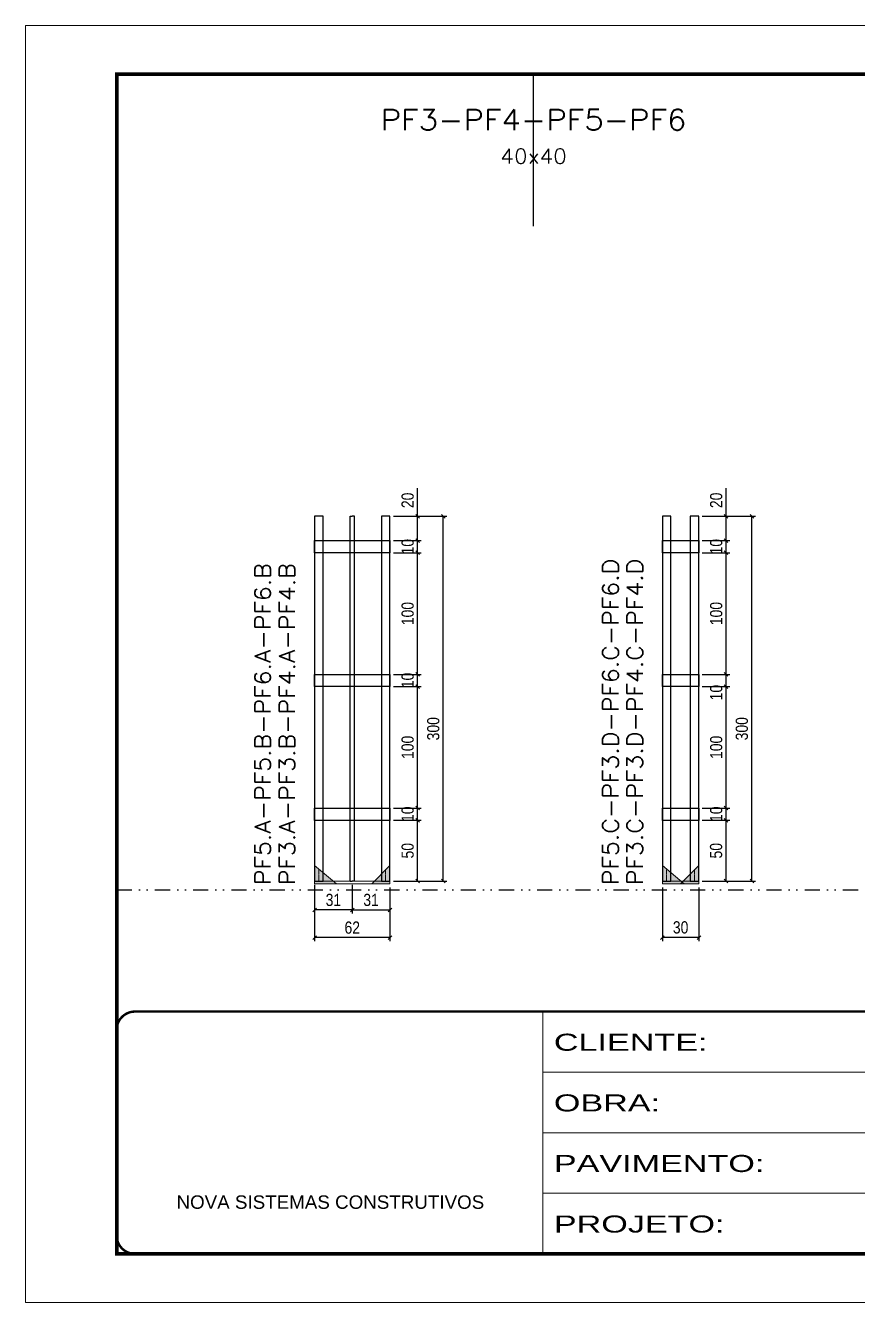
# Model space of a CAD drawing. Extents: x 14400 to 20667, y -21631 to 6985.
# Drawn here: x 16012 to 16697, y 1340 to 2390 of the extents above; entities that cross this region are included whole.
import ezdxf
from ezdxf.enums import TextEntityAlignment as Align

# ---------------------------------------------------------------- set-up
doc = ezdxf.new("R2010")
doc.units = 0
for name, pattern in [('CONTINUO', [0]), ('DASHED', [0.75, 0.5, -0.25]), ('DIVIDE2', [0.625, 0.25, -0.125, 0, -0.125, 0, -0.125]), ('HIDDEN', [0.375, 0.25, -0.125])]:
    doc.linetypes.add(name, pattern=pattern)
for name, color, linetype in [('COTA', 241, 'Continuous'), ('Nível', 160, 'Continuous'), ('SARR_2.2x10', 60, 'Continuous'), ('SARR_3.5x7', 81, 'Continuous'), ('SARR_7x7', 40, 'Continuous'), ('Texto de Titulo', 7, 'Continuous'), ('Texto Qtd Sarr', 242, 'Continuous')]:
    doc.layers.add(name, color=color, linetype=linetype)
for name, color, linetype, lineweight in [('Folhas', 255, 'Continuous', 9), ('Madeira', 126, 'Continuous', 18), ('Sarr 2.2x7', 40, 'Continuous', 9), ('SARRAFO DE PRESSAO', 251, 'DASHED', 9), ('Texto Seção', 7, 'Continuous', 15)]:
    doc.layers.add(name, color=color, linetype=linetype, lineweight=lineweight)
doc.styles.add('ARIAL', font='arial.ttf')
doc.styles.add('COTA TECNICA', font='techl___.ttf', dxfattribs={"height": 10})
doc.styles.add('REGUA-120', font='ROMANS.shx', dxfattribs={"height": 15})
doc.styles.add('ROMANS', font='romans.shx')
doc.styles.add('Tecnologia', font='')
doc.styles.get('Tecnologia').set_extended_font_data('Forgotten Futurist')
doc.dimstyles.new('PAINEL', dxfattribs={"dimtxt": 10, "dimasz": 3, "dimexe": 3, "dimexo": 3, "dimgap": 3, "dimtad": 1, "dimdec": 1, "dimzin": 12, "dimdsep": 46, "dimtxsty": 'COTA TECNICA', "dimblk1": 'OBLIQUE', "dimblk2": 'OBLIQUE', "dimsah": 1, "dimcen": 0.9, "dimclrd": 4, "dimclre": 4, "dimclrt": 240, "dimadec": 1, "dimazin": 3, "dimtfac": 1, "dimtdec": 1, "dimtmove": 0, "dimatfit": 3, "dimfxl": 1, "dimtolj": 1, "dimtzin": 12, "dimarcsym": 0})

# ---------------------------------------------------------------- blocks, each defined once
blk = doc.blocks.new('9999999999')
at = {"color": 30, "linetype": 'CONTINUO'}
for p, q in [((98564.6, 34230.2), (98564.6, 34429.4)), ((98564.6, 34379.6), (99584, 34379.6)), ((98564.6, 34329.8), (99488, 34329.8)), ((98564.6, 34280), (99488, 34280))]:
    blk.add_line(p, q, dxfattribs=at)
at = {"color": 30, "linetype": 'CONTINUO', "const_width": 2}
blk.add_lwpolyline([(99584, 34230.2), (99584, 34414.4, 0.414214), (99569, 34429.4), (98229, 34429.4, 0.414214), (98214, 34414.4), (98214, 34245.2, 0.414214), (98229, 34230.2), (99584, 34230.2)], format="xyb", dxfattribs=at)
at = {"layer": 'Folhas'}
blk.add_lwpolyline([(98139, 34190.2), (99624, 34190.2), (99624, 35240.2), (98139, 35240.2)], close=True, dxfattribs=at)
at = {"layer": 'Folhas', "color": 30, "const_width": 3}
blk.add_lwpolyline([(98214, 34230.2), (99584, 34230.2), (99584, 35200.2), (98214, 35200.2)], close=True, dxfattribs=at)
at = {"color": 7, "linetype": 'Continuous', "ltscale": 5, "style": 'ARIAL'}
blk.add_text('NOVA SISTEMAS CONSTRUTIVOS', height=11.059, dxfattribs=at).set_placement((98263.2, 34267.2))
at = {"layer": 'Folhas', "color": 7, "style": 'Tecnologia', "width": 1.5}
for s, p in [('CLIENTE:', (98573.7, 34397.2)), ('OBRA:', (98573.7, 34347.3)), ('PAVIMENTO:', (98573.7, 34297.5)), ('PROJETO:', (98573.7, 34247.7))]:
    blk.add_text(s, height=14, dxfattribs=at).set_placement(p)
blk = doc.blocks.new('_Oblique')
at = {"color": 0, "linetype": 'ByBlock', "lineweight": -2}
blk.add_line((-0.5, -0.5), (0.5, 0.5), dxfattribs=at)
blk = doc.blocks.new('*D1262')
at = {"layer": 'COTA', "color": 4, "lineweight": -2, "transparency": 16777216}
for p, q in [((16249.8, 1683.9), (16249.8, 1660.2)), ((16280.8, 1683.9), (16280.8, 1660.2)), ((16280.8, 1663.2), (16249.8, 1663.2))]:
    blk.add_line(p, q, dxfattribs=at)
at = {"layer": 'Defpoints', "color": 0, "transparency": 16777216}
for p in [(16249.8, 1686.9), (16280.8, 1686.9), (16249.8, 1663.2)]:
    blk.add_point(p, dxfattribs=at)
at = {"layer": 'COTA', "color": 4, "lineweight": -2, "transparency": 16777216, "xscale": 3, "yscale": 3, "zscale": 3, "rotation": 180}
blk.add_blockref('_Oblique', (16249.8, 1663.2), dxfattribs=at)
at = {"layer": 'COTA', "color": 4, "lineweight": -2, "transparency": 16777216, "xscale": 3, "yscale": 3, "zscale": 3}
blk.add_blockref('_Oblique', (16280.8, 1663.2), dxfattribs=at)
at = {"layer": 'COTA', "color": 240, "transparency": 16777216, "insert": (16265.3, 1671.4), "char_height": 10, "attachment_point": 5, "style": 'COTA TECNICA'}
blk.add_mtext('\\A1;31', dxfattribs=at)
blk = doc.blocks.new('*D1263')
at = {"layer": 'COTA', "color": 4, "lineweight": -2, "transparency": 16777216}
for p, q in [((16280.8, 1683.9), (16280.8, 1660.2)), ((16311.8, 1681.7), (16311.8, 1660.2)), ((16280.8, 1663.2), (16311.8, 1663.2))]:
    blk.add_line(p, q, dxfattribs=at)
at = {"layer": 'Defpoints', "color": 0, "transparency": 16777216}
for p in [(16280.8, 1686.9), (16311.8, 1684.7), (16311.8, 1663.2)]:
    blk.add_point(p, dxfattribs=at)
at = {"layer": 'COTA', "color": 4, "lineweight": -2, "transparency": 16777216, "xscale": 3, "yscale": 3, "zscale": 3, "rotation": 180}
blk.add_blockref('_Oblique', (16280.8, 1663.2), dxfattribs=at)
at = {"layer": 'COTA', "color": 4, "lineweight": -2, "transparency": 16777216, "xscale": 3, "yscale": 3, "zscale": 3}
blk.add_blockref('_Oblique', (16311.8, 1663.2), dxfattribs=at)
at = {"layer": 'COTA', "color": 240, "transparency": 16777216, "insert": (16296.3, 1671.4), "char_height": 10, "attachment_point": 5, "style": 'COTA TECNICA'}
blk.add_mtext('\\A1;31', dxfattribs=at)
blk = doc.blocks.new('*D1264')
at = {"layer": 'COTA', "color": 4, "lineweight": -2, "transparency": 16777216}
for p, q in [((16249.8, 1681.7), (16249.8, 1637.5)), ((16311.8, 1681.7), (16311.8, 1637.5)), ((16311.8, 1640.5), (16249.8, 1640.5))]:
    blk.add_line(p, q, dxfattribs=at)
at = {"layer": 'Defpoints', "color": 0, "transparency": 16777216}
for p in [(16249.8, 1684.7), (16311.8, 1684.7), (16249.8, 1640.5)]:
    blk.add_point(p, dxfattribs=at)
at = {"layer": 'COTA', "color": 4, "lineweight": -2, "transparency": 16777216, "xscale": 3, "yscale": 3, "zscale": 3, "rotation": 180}
blk.add_blockref('_Oblique', (16249.8, 1640.5), dxfattribs=at)
at = {"layer": 'COTA', "color": 4, "lineweight": -2, "transparency": 16777216, "xscale": 3, "yscale": 3, "zscale": 3}
blk.add_blockref('_Oblique', (16311.8, 1640.5), dxfattribs=at)
at = {"layer": 'COTA', "color": 240, "transparency": 16777216, "insert": (16280.8, 1648.6), "char_height": 10, "attachment_point": 5, "style": 'COTA TECNICA'}
blk.add_mtext('\\A1;62', dxfattribs=at)
blk = doc.blocks.new('*D1265')
at = {"layer": 'COTA', "color": 4, "lineweight": -2, "transparency": 16777216}
for p, q in [((16314.8, 1736.9), (16337.5, 1736.9)), ((16334.5, 1686.9), (16334.5, 1736.9)), ((16314.8, 1686.9), (16337.5, 1686.9))]:
    blk.add_line(p, q, dxfattribs=at)
at = {"layer": 'Defpoints', "color": 0, "transparency": 16777216}
for p in [(16311.8, 1736.9), (16334.5, 1736.9), (16311.8, 1686.9)]:
    blk.add_point(p, dxfattribs=at)
at = {"layer": 'COTA', "color": 4, "lineweight": -2, "transparency": 16777216, "xscale": 3, "yscale": 3, "zscale": 3}
for p, rotation in [((16334.5, 1736.9), 90), ((16334.5, 1686.9), 270)]:
    blk.add_blockref('_Oblique', p, dxfattribs=dict(at, rotation=rotation))
at = {"layer": 'COTA', "color": 240, "transparency": 16777216, "insert": (16326.4, 1711.9), "char_height": 10, "attachment_point": 5, "rotation": 90, "style": 'COTA TECNICA'}
blk.add_mtext('\\A1;50', dxfattribs=at)
blk = doc.blocks.new('*D1266')
at = {"layer": 'COTA', "color": 4, "lineweight": -2, "transparency": 16777216}
for p, q in [((16314.8, 1746.9), (16337.5, 1746.9)), ((16334.5, 1736.9), (16334.5, 1746.9)), ((16314.8, 1736.9), (16337.5, 1736.9))]:
    blk.add_line(p, q, dxfattribs=at)
at = {"layer": 'Defpoints', "color": 0, "transparency": 16777216}
for p in [(16311.8, 1746.9), (16334.5, 1746.9), (16311.8, 1736.9)]:
    blk.add_point(p, dxfattribs=at)
at = {"layer": 'COTA', "color": 4, "lineweight": -2, "transparency": 16777216, "xscale": 3, "yscale": 3, "zscale": 3}
for p, rotation in [((16334.5, 1746.9), 90), ((16334.5, 1736.9), 270)]:
    blk.add_blockref('_Oblique', p, dxfattribs=dict(at, rotation=rotation))
at = {"layer": 'COTA', "color": 240, "transparency": 16777216, "insert": (16326.4, 1741.9), "char_height": 10, "attachment_point": 5, "rotation": 90, "style": 'COTA TECNICA'}
blk.add_mtext('\\A1;10', dxfattribs=at)
blk = doc.blocks.new('*D1267')
at = {"layer": 'COTA', "color": 4, "lineweight": -2, "transparency": 16777216}
for p, q in [((16314.8, 1846.9), (16337.5, 1846.9)), ((16334.5, 1746.9), (16334.5, 1846.9)), ((16314.8, 1746.9), (16337.5, 1746.9))]:
    blk.add_line(p, q, dxfattribs=at)
at = {"layer": 'Defpoints', "color": 0, "transparency": 16777216}
for p in [(16311.8, 1846.9), (16334.5, 1846.9), (16311.8, 1746.9)]:
    blk.add_point(p, dxfattribs=at)
at = {"layer": 'COTA', "color": 4, "lineweight": -2, "transparency": 16777216, "xscale": 3, "yscale": 3, "zscale": 3}
for p, rotation in [((16334.5, 1846.9), 90), ((16334.5, 1746.9), 270)]:
    blk.add_blockref('_Oblique', p, dxfattribs=dict(at, rotation=rotation))
at = {"layer": 'COTA', "color": 240, "transparency": 16777216, "insert": (16326.4, 1796.9), "char_height": 10, "attachment_point": 5, "rotation": 90, "style": 'COTA TECNICA'}
blk.add_mtext('\\A1;100', dxfattribs=at)
blk = doc.blocks.new('*D1268')
at = {"layer": 'COTA', "color": 4, "lineweight": -2, "transparency": 16777216}
for p, q in [((16314.8, 1856.9), (16337.5, 1856.9)), ((16334.5, 1846.9), (16334.5, 1856.9)), ((16314.8, 1846.9), (16337.5, 1846.9))]:
    blk.add_line(p, q, dxfattribs=at)
at = {"layer": 'Defpoints', "color": 0, "transparency": 16777216}
for p in [(16311.8, 1856.9), (16334.5, 1856.9), (16311.8, 1846.9)]:
    blk.add_point(p, dxfattribs=at)
at = {"layer": 'COTA', "color": 4, "lineweight": -2, "transparency": 16777216, "xscale": 3, "yscale": 3, "zscale": 3}
for p, rotation in [((16334.5, 1856.9), 90), ((16334.5, 1846.9), 270)]:
    blk.add_blockref('_Oblique', p, dxfattribs=dict(at, rotation=rotation))
at = {"layer": 'COTA', "color": 240, "transparency": 16777216, "insert": (16326.4, 1851.9), "char_height": 10, "attachment_point": 5, "rotation": 90, "style": 'COTA TECNICA'}
blk.add_mtext('\\A1;10', dxfattribs=at)
blk = doc.blocks.new('*D1269')
at = {"layer": 'COTA', "color": 4, "lineweight": -2, "transparency": 16777216}
for p, q in [((16314.8, 1986.9), (16358.7, 1986.9)), ((16355.7, 1686.9), (16355.7, 1986.9)), ((16314.8, 1686.9), (16358.7, 1686.9))]:
    blk.add_line(p, q, dxfattribs=at)
at = {"layer": 'Defpoints', "color": 0, "transparency": 16777216}
for p in [(16311.8, 1986.9), (16355.7, 1986.9), (16311.8, 1686.9)]:
    blk.add_point(p, dxfattribs=at)
at = {"layer": 'COTA', "color": 4, "lineweight": -2, "transparency": 16777216, "xscale": 3, "yscale": 3, "zscale": 3}
for p, rotation in [((16355.7, 1986.9), 90), ((16355.7, 1686.9), 270)]:
    blk.add_blockref('_Oblique', p, dxfattribs=dict(at, rotation=rotation))
at = {"layer": 'COTA', "color": 240, "transparency": 16777216, "insert": (16347.5, 1812.2), "char_height": 10, "attachment_point": 5, "rotation": 90, "style": 'COTA TECNICA'}
blk.add_mtext('\\A1;300', dxfattribs=at)
blk = doc.blocks.new('*D1271')
at = {"layer": 'COTA', "color": 4, "lineweight": -2, "transparency": 16777216}
for p, q in [((16536, 1681.7), (16536, 1637.5)), ((16566, 1681.7), (16566, 1637.5)), ((16566, 1640.5), (16536, 1640.5))]:
    blk.add_line(p, q, dxfattribs=at)
at = {"layer": 'Defpoints', "color": 0, "transparency": 16777216}
for p in [(16536, 1684.7), (16566, 1684.7), (16536, 1640.5)]:
    blk.add_point(p, dxfattribs=at)
at = {"layer": 'COTA', "color": 4, "lineweight": -2, "transparency": 16777216, "xscale": 3, "yscale": 3, "zscale": 3, "rotation": 180}
blk.add_blockref('_Oblique', (16536, 1640.5), dxfattribs=at)
at = {"layer": 'COTA', "color": 4, "lineweight": -2, "transparency": 16777216, "xscale": 3, "yscale": 3, "zscale": 3}
blk.add_blockref('_Oblique', (16566, 1640.5), dxfattribs=at)
at = {"layer": 'COTA', "color": 240, "transparency": 16777216, "insert": (16551, 1648.8), "char_height": 10, "attachment_point": 5, "style": 'COTA TECNICA'}
blk.add_mtext('\\A1;30', dxfattribs=at)
blk = doc.blocks.new('*D1272')
at = {"layer": 'COTA', "color": 4, "lineweight": -2, "transparency": 16777216}
for p, q in [((16568.7, 1736.9), (16591.4, 1736.9)), ((16588.4, 1686.9), (16588.4, 1736.9)), ((16568.7, 1686.9), (16591.4, 1686.9))]:
    blk.add_line(p, q, dxfattribs=at)
at = {"layer": 'Defpoints', "color": 0, "transparency": 16777216}
for p in [(16565.7, 1736.9), (16588.4, 1736.9), (16565.7, 1686.9)]:
    blk.add_point(p, dxfattribs=at)
at = {"layer": 'COTA', "color": 4, "lineweight": -2, "transparency": 16777216, "xscale": 3, "yscale": 3, "zscale": 3}
for p, rotation in [((16588.4, 1736.9), 90), ((16588.4, 1686.9), 270)]:
    blk.add_blockref('_Oblique', p, dxfattribs=dict(at, rotation=rotation))
at = {"layer": 'COTA', "color": 240, "transparency": 16777216, "insert": (16580.2, 1711.9), "char_height": 10, "attachment_point": 5, "rotation": 90, "style": 'COTA TECNICA'}
blk.add_mtext('\\A1;50', dxfattribs=at)
blk = doc.blocks.new('*D1273')
at = {"layer": 'COTA', "color": 4, "lineweight": -2, "transparency": 16777216}
for p, q in [((16568.7, 1746.9), (16591.4, 1746.9)), ((16588.4, 1736.9), (16588.4, 1746.9)), ((16568.7, 1736.9), (16591.4, 1736.9))]:
    blk.add_line(p, q, dxfattribs=at)
at = {"layer": 'Defpoints', "color": 0, "transparency": 16777216}
for p in [(16565.7, 1746.9), (16588.4, 1746.9), (16565.7, 1736.9)]:
    blk.add_point(p, dxfattribs=at)
at = {"layer": 'COTA', "color": 4, "lineweight": -2, "transparency": 16777216, "xscale": 3, "yscale": 3, "zscale": 3}
for p, rotation in [((16588.4, 1746.9), 90), ((16588.4, 1736.9), 270)]:
    blk.add_blockref('_Oblique', p, dxfattribs=dict(at, rotation=rotation))
at = {"layer": 'COTA', "color": 240, "transparency": 16777216, "insert": (16580.3, 1741.9), "char_height": 10, "attachment_point": 5, "rotation": 90, "style": 'COTA TECNICA'}
blk.add_mtext('\\A1;10', dxfattribs=at)
blk = doc.blocks.new('*D1274')
at = {"layer": 'COTA', "color": 4, "lineweight": -2, "transparency": 16777216}
for p, q in [((16568.7, 1846.9), (16591.4, 1846.9)), ((16588.4, 1746.9), (16588.4, 1846.9)), ((16568.7, 1746.9), (16591.4, 1746.9))]:
    blk.add_line(p, q, dxfattribs=at)
at = {"layer": 'Defpoints', "color": 0, "transparency": 16777216}
for p in [(16565.7, 1846.9), (16588.4, 1846.9), (16565.7, 1746.9)]:
    blk.add_point(p, dxfattribs=at)
at = {"layer": 'COTA', "color": 4, "lineweight": -2, "transparency": 16777216, "xscale": 3, "yscale": 3, "zscale": 3}
for p, rotation in [((16588.4, 1846.9), 90), ((16588.4, 1746.9), 270)]:
    blk.add_blockref('_Oblique', p, dxfattribs=dict(at, rotation=rotation))
at = {"layer": 'COTA', "color": 240, "transparency": 16777216, "insert": (16580.3, 1796.9), "char_height": 10, "attachment_point": 5, "rotation": 90, "style": 'COTA TECNICA'}
blk.add_mtext('\\A1;100', dxfattribs=at)
blk = doc.blocks.new('*D1275')
at = {"layer": 'COTA', "color": 4, "lineweight": -2, "transparency": 16777216}
for p, q in [((16568.7, 1856.9), (16591.4, 1856.9)), ((16588.4, 1846.9), (16588.4, 1856.9)), ((16568.7, 1846.9), (16591.4, 1846.9))]:
    blk.add_line(p, q, dxfattribs=at)
at = {"layer": 'Defpoints', "color": 0, "transparency": 16777216}
for p in [(16565.7, 1856.9), (16588.4, 1856.9), (16565.7, 1846.9)]:
    blk.add_point(p, dxfattribs=at)
at = {"layer": 'COTA', "color": 4, "lineweight": -2, "transparency": 16777216, "xscale": 3, "yscale": 3, "zscale": 3}
for p, rotation in [((16588.4, 1856.9), 90), ((16588.4, 1846.9), 270)]:
    blk.add_blockref('_Oblique', p, dxfattribs=dict(at, rotation=rotation))
at = {"layer": 'COTA', "color": 240, "transparency": 16777216, "insert": (16580.3, 1841.9), "char_height": 10, "attachment_point": 5, "rotation": 90, "style": 'COTA TECNICA'}
blk.add_mtext('\\A1;10', dxfattribs=at)
blk = doc.blocks.new('*D1276')
at = {"layer": 'COTA', "color": 4, "lineweight": -2, "transparency": 16777216}
for p, q in [((16568.7, 1986.9), (16612.6, 1986.9)), ((16609.6, 1686.9), (16609.6, 1986.9)), ((16568.7, 1686.9), (16612.6, 1686.9))]:
    blk.add_line(p, q, dxfattribs=at)
at = {"layer": 'Defpoints', "color": 0, "transparency": 16777216}
for p in [(16565.7, 1986.9), (16609.6, 1986.9), (16565.7, 1686.9)]:
    blk.add_point(p, dxfattribs=at)
at = {"layer": 'COTA', "color": 4, "lineweight": -2, "transparency": 16777216, "xscale": 3, "yscale": 3, "zscale": 3}
for p, rotation in [((16609.6, 1986.9), 90), ((16609.6, 1686.9), 270)]:
    blk.add_blockref('_Oblique', p, dxfattribs=dict(at, rotation=rotation))
at = {"layer": 'COTA', "color": 240, "transparency": 16777216, "insert": (16601.4, 1812.2), "char_height": 10, "attachment_point": 5, "rotation": 90, "style": 'COTA TECNICA'}
blk.add_mtext('\\A1;300', dxfattribs=at)
blk = doc.blocks.new('*D1277')
at = {"layer": 'COTA', "color": 4, "lineweight": -2, "transparency": 16777216}
for p, q in [((16568.7, 1966.9), (16591.4, 1966.9)), ((16588.4, 1956.9), (16588.4, 1966.9)), ((16568.7, 1956.9), (16591.4, 1956.9))]:
    blk.add_line(p, q, dxfattribs=at)
at = {"layer": 'Defpoints', "color": 0, "transparency": 16777216}
for p in [(16565.7, 1966.9), (16588.4, 1966.9), (16565.7, 1956.9)]:
    blk.add_point(p, dxfattribs=at)
at = {"layer": 'COTA', "color": 4, "lineweight": -2, "transparency": 16777216, "xscale": 3, "yscale": 3, "zscale": 3}
for p, rotation in [((16588.4, 1966.9), 90), ((16588.4, 1956.9), 270)]:
    blk.add_blockref('_Oblique', p, dxfattribs=dict(at, rotation=rotation))
at = {"layer": 'COTA', "color": 240, "transparency": 16777216, "insert": (16580.3, 1961.9), "char_height": 10, "attachment_point": 5, "rotation": 90, "style": 'COTA TECNICA'}
blk.add_mtext('\\A1;10', dxfattribs=at)
blk = doc.blocks.new('*D1278')
at = {"layer": 'COTA', "color": 4, "lineweight": -2, "transparency": 16777216}
for p, q in [((16569, 1956.9), (16591.4, 1956.9)), ((16588.4, 1856.9), (16588.4, 1956.9)), ((16569, 1856.9), (16591.4, 1856.9))]:
    blk.add_line(p, q, dxfattribs=at)
at = {"layer": 'Defpoints', "color": 0, "transparency": 16777216}
for p in [(16566, 1956.9), (16588.4, 1956.9), (16566, 1856.9)]:
    blk.add_point(p, dxfattribs=at)
at = {"layer": 'COTA', "color": 4, "lineweight": -2, "transparency": 16777216, "xscale": 3, "yscale": 3, "zscale": 3}
for p, rotation in [((16588.4, 1956.9), 90), ((16588.4, 1856.9), 270)]:
    blk.add_blockref('_Oblique', p, dxfattribs=dict(at, rotation=rotation))
at = {"layer": 'COTA', "color": 240, "transparency": 16777216, "insert": (16580.3, 1906.9), "char_height": 10, "attachment_point": 5, "rotation": 90, "style": 'COTA TECNICA'}
blk.add_mtext('\\A1;100', dxfattribs=at)
blk = doc.blocks.new('*D1270')
at = {"layer": 'COTA', "color": 4, "lineweight": -2, "transparency": 16777216}
for p, q in [((16314.8, 1966.9), (16337.5, 1966.9)), ((16334.5, 1956.9), (16334.5, 1966.9)), ((16314.8, 1956.9), (16337.5, 1956.9))]:
    blk.add_line(p, q, dxfattribs=at)
at = {"layer": 'Defpoints', "color": 0, "transparency": 16777216}
for p in [(16311.8, 1966.9), (16334.5, 1966.9), (16311.8, 1956.9)]:
    blk.add_point(p, dxfattribs=at)
at = {"layer": 'COTA', "color": 4, "lineweight": -2, "transparency": 16777216, "xscale": 3, "yscale": 3, "zscale": 3}
for p, rotation in [((16334.5, 1966.9), 90), ((16334.5, 1956.9), 270)]:
    blk.add_blockref('_Oblique', p, dxfattribs=dict(at, rotation=rotation))
at = {"layer": 'COTA', "color": 240, "transparency": 16777216, "insert": (16326.4, 1961.9), "char_height": 10, "attachment_point": 5, "rotation": 90, "style": 'COTA TECNICA'}
blk.add_mtext('\\A1;10', dxfattribs=at)
blk = doc.blocks.new('titulo1')
at = {"layer": 'Defpoints', "color": 252, "linetype": 'HIDDEN', "ltscale": 2}
blk.add_line((0, 0), (0, 125), dxfattribs=at)
at = {"layer": 'Defpoints', "style": 'ROMANS', "oblique": 15}
blk.add_attdef('FOLHA', text='', height=10, dxfattribs=at).set_placement((0, 15.6), align=Align.MIDDLE_CENTER)
at = {"layer": 'Texto Qtd Sarr', "color": 3, "style": 'ROMANS', "oblique": 15}
for tag, height, p in [('TITULO', 17, (0, 71.4)), ('SEÇÃO', 12, (0, 41.5))]:
    blk.add_attdef(tag, text='', height=height, dxfattribs=at).set_placement(p, align=Align.MIDDLE_CENTER)
blk = doc.blocks.new('*D1279')
at = {"layer": 'COTA', "color": 4, "lineweight": -2, "transparency": 16777216}
for p, q in [((16314.8, 1956.9), (16337.5, 1956.9)), ((16334.5, 1856.9), (16334.5, 1956.9)), ((16314.8, 1856.9), (16337.5, 1856.9))]:
    blk.add_line(p, q, dxfattribs=at)
at = {"layer": 'Defpoints', "color": 0, "transparency": 16777216}
for p in [(16311.8, 1956.9), (16334.5, 1956.9), (16311.8, 1856.9)]:
    blk.add_point(p, dxfattribs=at)
at = {"layer": 'COTA', "color": 4, "lineweight": -2, "transparency": 16777216, "xscale": 3, "yscale": 3, "zscale": 3}
for p, rotation in [((16334.5, 1956.9), 90), ((16334.5, 1856.9), 270)]:
    blk.add_blockref('_Oblique', p, dxfattribs=dict(at, rotation=rotation))
at = {"layer": 'COTA', "color": 240, "transparency": 16777216, "insert": (16326.4, 1906.9), "char_height": 10, "attachment_point": 5, "rotation": 90, "style": 'COTA TECNICA'}
blk.add_mtext('\\A1;100', dxfattribs=at)
blk = doc.blocks.new('*D1280')
at = {"layer": 'COTA', "color": 4, "lineweight": -2, "transparency": 16777216}
for p, q in [((16588.4, 1986.9), (16588.4, 2010.1)), ((16569, 1986.9), (16591.4, 1986.9)), ((16588.4, 1966.9), (16588.4, 1986.9)), ((16569, 1966.9), (16591.4, 1966.9))]:
    blk.add_line(p, q, dxfattribs=at)
at = {"layer": 'Defpoints', "color": 0, "transparency": 16777216}
for p in [(16566, 1986.9), (16588.4, 1986.9), (16566, 1966.9)]:
    blk.add_point(p, dxfattribs=at)
at = {"layer": 'COTA', "color": 4, "lineweight": -2, "transparency": 16777216, "xscale": 3, "yscale": 3, "zscale": 3}
for p, rotation in [((16588.4, 1986.9), 90), ((16588.4, 1966.9), 270)]:
    blk.add_blockref('_Oblique', p, dxfattribs=dict(at, rotation=rotation))
at = {"layer": 'COTA', "color": 240, "transparency": 16777216, "insert": (16580.3, 2000), "char_height": 10, "attachment_point": 5, "rotation": 90, "style": 'COTA TECNICA'}
blk.add_mtext('\\A1;20', dxfattribs=at)
blk = doc.blocks.new('*D1281')
at = {"layer": 'COTA', "color": 4, "lineweight": -2, "transparency": 16777216}
for p, q in [((16334.5, 1986.9), (16334.5, 2010.1)), ((16314.8, 1986.9), (16337.5, 1986.9)), ((16334.5, 1966.9), (16334.5, 1986.9)), ((16314.8, 1966.9), (16337.5, 1966.9))]:
    blk.add_line(p, q, dxfattribs=at)
at = {"layer": 'Defpoints', "color": 0, "transparency": 16777216}
for p in [(16311.8, 1986.9), (16334.5, 1986.9), (16311.8, 1966.9)]:
    blk.add_point(p, dxfattribs=at)
at = {"layer": 'COTA', "color": 4, "lineweight": -2, "transparency": 16777216, "xscale": 3, "yscale": 3, "zscale": 3}
for p, rotation in [((16334.5, 1986.9), 90), ((16334.5, 1966.9), 270)]:
    blk.add_blockref('_Oblique', p, dxfattribs=dict(at, rotation=rotation))
at = {"layer": 'COTA', "color": 240, "transparency": 16777216, "insert": (16326.4, 2000), "char_height": 10, "attachment_point": 5, "rotation": 90, "style": 'COTA TECNICA'}
blk.add_mtext('\\A1;20', dxfattribs=at)

msp = doc.modelspace()

# ---------------------------------------------------------------- hatches: boundary and pattern name
at = {"layer": 'Madeira'}
h = msp.add_hatch(color=252, dxfattribs=at)
h.dxf.hatch_style = 2
h.paths.add_polyline_path([(16249.78, 1699.71), (16249.78, 1684.71), (16267.78, 1684.71)])
h = msp.add_hatch(color=252, dxfattribs=at)
h.dxf.hatch_style = 2
h.paths.add_polyline_path([(16311.78, 1699.71), (16311.78, 1684.71), (16296.78, 1684.71)])
h = msp.add_hatch(color=252, dxfattribs=at)
h.dxf.hatch_style = 2
h.paths.add_polyline_path([(16535.95, 1699.71), (16535.95, 1684.71), (16553.95, 1684.71)])
h = msp.add_hatch(color=252, dxfattribs=at)
h.dxf.hatch_style = 2
h.paths.add_polyline_path([(16565.95, 1699.71), (16565.95, 1684.71), (16550.95, 1684.71)])

# ---------------------------------------------------------------- linework, layer by layer
at = {"layer": 'Madeira', "color": 1, "linetype": 'HIDDEN'}
for p, q in [((16253.28, 1696.21), (16253.28, 1686.91)), ((16253.28, 1696.21), (16253.28, 1686.91)), ((16256.78, 1692.71), (16256.78, 1686.91)), ((16308.28, 1696.21), (16308.28, 1686.91)), ((16308.28, 1696.21), (16308.28, 1686.91)), ((16539.45, 1696.21), (16539.45, 1686.91)), ((16539.45, 1696.21), (16539.45, 1686.91)), ((16542.95, 1692.71), (16542.95, 1686.91)), ((16562.45, 1696.21), (16562.45, 1686.91)), ((16562.45, 1696.21), (16562.45, 1686.91)), ((16259.62, 1686.91), (16249.78, 1686.91)), ((16259.62, 1686.91), (16249.78, 1686.91)), ((16265.58, 1686.91), (16249.78, 1686.91)), ((16298.98, 1686.91), (16311.78, 1686.91)), ((16301.95, 1686.91), (16311.78, 1686.91)), ((16301.95, 1686.91), (16311.78, 1686.91)), ((16545.79, 1686.91), (16535.95, 1686.91)), ((16545.79, 1686.91), (16535.95, 1686.91)), ((16551.75, 1686.91), (16535.95, 1686.91)), ((16553.15, 1686.91), (16565.95, 1686.91)), ((16556.12, 1686.91), (16565.95, 1686.91)), ((16556.12, 1686.91), (16565.95, 1686.91))]:
    msp.add_line(p, q, dxfattribs=at)
at = {"layer": 'Madeira'}
for p, q in [((16249.78, 1686.91), (16249.78, 1684.71)), ((16249.78, 1686.91), (16249.78, 1684.71)), ((16249.78, 1686.91), (16249.78, 1684.71)), ((16535.95, 1686.91), (16535.95, 1684.71)), ((16535.95, 1686.91), (16535.95, 1684.71)), ((16535.95, 1686.91), (16535.95, 1684.71))]:
    msp.add_line(p, q, dxfattribs=at)
at = {"layer": 'Madeira', "color": 0}
for points in [[(16249.78, 1699.71), (16249.78, 1684.71), (16267.78, 1684.71), (16249.78, 1699.71)], [(16311.78, 1699.71), (16311.78, 1684.71), (16296.78, 1684.71), (16311.78, 1699.71)], [(16535.95, 1699.71), (16535.95, 1684.71), (16553.95, 1684.71), (16535.95, 1699.71)], [(16565.95, 1699.71), (16565.95, 1684.71), (16550.95, 1684.71), (16565.95, 1699.71)]]:
    msp.add_lwpolyline(points, dxfattribs=at)
at = {"layer": 'Nível', "color": 4, "linetype": 'DIVIDE2', "ltscale": 50}
msp.add_line((16086.97, 1679.71), (17456.97, 1679.71), dxfattribs=at)
at = {"layer": 'Sarr 2.2x7'}
for points in [[(16311.78, 1686.91), (16249.78, 1686.91), (16249.78, 1684.71), (16311.78, 1684.71)], [(16565.95, 1686.91), (16535.95, 1686.91), (16535.95, 1684.71), (16565.95, 1684.71)]]:
    msp.add_lwpolyline(points, close=True, dxfattribs=at)
at = {"layer": 'SARR_2.2x10'}
for points in [[(16249.78, 1966.88), (16311.78, 1966.88), (16311.78, 1956.88), (16249.78, 1956.88)], [(16535.95, 1966.88), (16565.95, 1966.88), (16565.95, 1956.88), (16535.95, 1956.88)], [(16249.78, 1856.87), (16311.78, 1856.87), (16311.78, 1846.87), (16249.78, 1846.87)], [(16535.95, 1856.87), (16565.95, 1856.87), (16565.95, 1846.87), (16535.95, 1846.87)], [(16249.78, 1746.87), (16311.78, 1746.87), (16311.78, 1736.87), (16249.78, 1736.87)], [(16535.95, 1746.87), (16565.95, 1746.87), (16565.95, 1736.87), (16535.95, 1736.87)]]:
    msp.add_lwpolyline(points, close=True, dxfattribs=at)
at = {"layer": 'SARR_3.5x7'}
for p, q in [((16279.03, 1686.91), (16279.03, 1986.87)), ((16279.03, 1986.87), (16280.78, 1986.87)), ((16282.53, 1986.87), (16280.78, 1986.87)), ((16282.53, 1686.91), (16282.53, 1986.87)), ((16279.03, 1686.91), (16280.78, 1686.91)), ((16282.53, 1686.91), (16280.78, 1686.91))]:
    msp.add_line(p, q, dxfattribs=at)
at = {"layer": 'SARR_7x7'}
for points in [[(16249.78, 1686.91), (16256.78, 1686.91), (16256.78, 1986.87), (16249.78, 1986.87)], [(16304.78, 1686.91), (16311.78, 1686.91), (16311.78, 1986.88), (16304.78, 1986.88)], [(16535.95, 1686.91), (16542.95, 1686.91), (16542.95, 1986.88), (16535.95, 1986.88)], [(16558.95, 1686.91), (16565.95, 1686.91), (16565.95, 1986.88), (16558.95, 1986.88)]]:
    msp.add_lwpolyline(points, close=True, dxfattribs=at)

# ---------------------------------------------------------------- block references
at = {"layer": 'SARRAFO DE PRESSAO', "color": 6, "linetype": 'ByBlock'}
msp.add_blockref('9999999999', (-82127.01, -32849.78), dxfattribs=at)
at = {"layer": 'Texto Seção'}
ref = msp.add_blockref('titulo1', (16429.99, 2225.43), dxfattribs=at)
ref.add_attrib('TITULO', 'PF3-PF4-PF5-PF6', dxfattribs={"layer": 'Texto de Titulo', "color": 7, "height": 17, "style": 'ROMANS', "width": 1.1}).set_placement((16429.99, 2312.93), align=Align.MIDDLE_CENTER)
ref.add_attrib('SEÇÃO', '40x40', dxfattribs={"layer": 'Texto de Titulo', "color": 7, "height": 12, "style": 'ROMANS', "width": 1.1}).set_placement((16429.99, 2282.93), align=Align.MIDDLE_CENTER)

# ---------------------------------------------------------------- texts
at = {"layer": 'Texto Seção', "style": 'REGUA-120', "width": 1.1}
for s, p in [('PF5.A-PF5.B-PF6.A-PF6.B', (16213.64, 1683.6)), ('PF3.A-PF3.B-PF4.A-PF4.B', (16233.64, 1683.6)), ('PF5.C-PF3.D-PF6.C-PF6.D', (16499.81, 1683.6)), ('PF3.C-PF3.D-PF4.C-PF4.D', (16519.81, 1683.6))]:
    msp.add_text(s, height=13, rotation=90, dxfattribs=at).set_placement(p)

# ---------------------------------------------------------------- dimensions: what is measured, and where the dimension line sits
at = {"layer": 'COTA'}
for base, p1, p2, picture, middle in [((16334.48, 1986.88), (16311.78, 1966.88), (16311.78, 1986.88), '*D1281', (16326.38, 1999.98)), ((16588.36, 1986.88), (16565.95, 1966.88), (16565.95, 1986.88), '*D1280', (16580.25, 1999.98)), ((16334.48, 1956.88), (16311.78, 1856.87), (16311.78, 1956.88), '*D1279', (16326.38, 1906.87)), ((16588.36, 1956.91), (16565.95, 1856.87), (16565.95, 1956.91), '*D1278', (16580.25, 1906.89))]:
    dim = msp.add_linear_dim(base=base, p1=p1, p2=p2, angle=90, dimstyle='PAINEL', dxfattribs=at)
    dim.commit()
    dim.dimension.update_dxf_attribs({"geometry": picture, "text_midpoint": middle})
for base, p1, p2, picture, middle in [((16355.7, 1986.88), (16311.78, 1686.87), (16311.78, 1986.88), '*D1269', (16355.7, 1812.18)), ((16609.57, 1986.88), (16565.66, 1686.87), (16565.66, 1986.88), '*D1276', (16609.57, 1812.18)), ((16334.48, 1966.91), (16311.78, 1956.91), (16311.78, 1966.91), '*D1270', (16334.48, 1961.91)), ((16588.36, 1966.91), (16565.66, 1956.91), (16565.66, 1966.91), '*D1277', (16588.36, 1961.91)), ((16334.48, 1856.91), (16311.78, 1846.91), (16311.78, 1856.91), '*D1268', (16334.48, 1851.91)), ((16588.36, 1856.91), (16565.66, 1846.91), (16565.66, 1856.91), '*D1275', (16588.36, 1841.91)), ((16334.48, 1746.91), (16311.78, 1736.91), (16311.78, 1746.91), '*D1266', (16334.48, 1741.91)), ((16588.36, 1746.91), (16565.66, 1736.91), (16565.66, 1746.91), '*D1273', (16588.36, 1741.91))]:
    dim = msp.add_linear_dim(base=base, p1=p1, p2=p2, angle=90, dimstyle='PAINEL', override={"dimtmove": 1}, dxfattribs=at)
    dim.commit()
    dim.dimension.update_dxf_attribs({"geometry": picture, "text_midpoint": middle, "dimtype": 160})
for base, p1, p2, angle, picture, middle in [((16334.48, 1846.91), (16311.78, 1746.91), (16311.78, 1846.91), 90, '*D1267', (16326.38, 1796.91)), ((16588.36, 1846.91), (16565.66, 1746.91), (16565.66, 1846.91), 90, '*D1274', (16580.25, 1796.91)), ((16334.48, 1736.91), (16311.78, 1686.91), (16311.78, 1736.91), 90, '*D1265', (16326.37, 1711.91)), ((16588.36, 1736.91), (16565.66, 1686.91), (16565.66, 1736.91), 90, '*D1272', (16580.25, 1711.91)), ((16249.78, 1663.21), (16280.78, 1686.91), (16249.78, 1686.91), 180, '*D1262', (16265.28, 1671.43))]:
    dim = msp.add_linear_dim(base=base, p1=p1, p2=p2, angle=angle, dimstyle='PAINEL', override={"dimtmove": 1}, dxfattribs=at)
    dim.commit()
    dim.dimension.update_dxf_attribs({"geometry": picture, "text_midpoint": middle})
for base, p1, p2, picture, middle in [((16249.78, 1640.53), (16311.78, 1684.71), (16249.78, 1684.71), '*D1264', (16280.78, 1648.63)), ((16535.95, 1640.53), (16565.95, 1684.71), (16535.95, 1684.71), '*D1271', (16550.95, 1648.75))]:
    dim = msp.add_linear_dim(base=base, p1=p1, p2=p2, dimstyle='PAINEL', dxfattribs=at)
    dim.commit()
    dim.dimension.update_dxf_attribs({"geometry": picture, "text_midpoint": middle})
dim = msp.add_linear_dim(base=(16311.78, 1663.21), p1=(16280.78, 1686.91), p2=(16311.78, 1684.71), dimstyle='PAINEL', override={"dimtmove": 1}, dxfattribs=at)
dim.commit()
dim.dimension.update_dxf_attribs({"geometry": '*D1263', "text_midpoint": (16296.28, 1671.43)})

doc.saveas('drawing.dxf')
